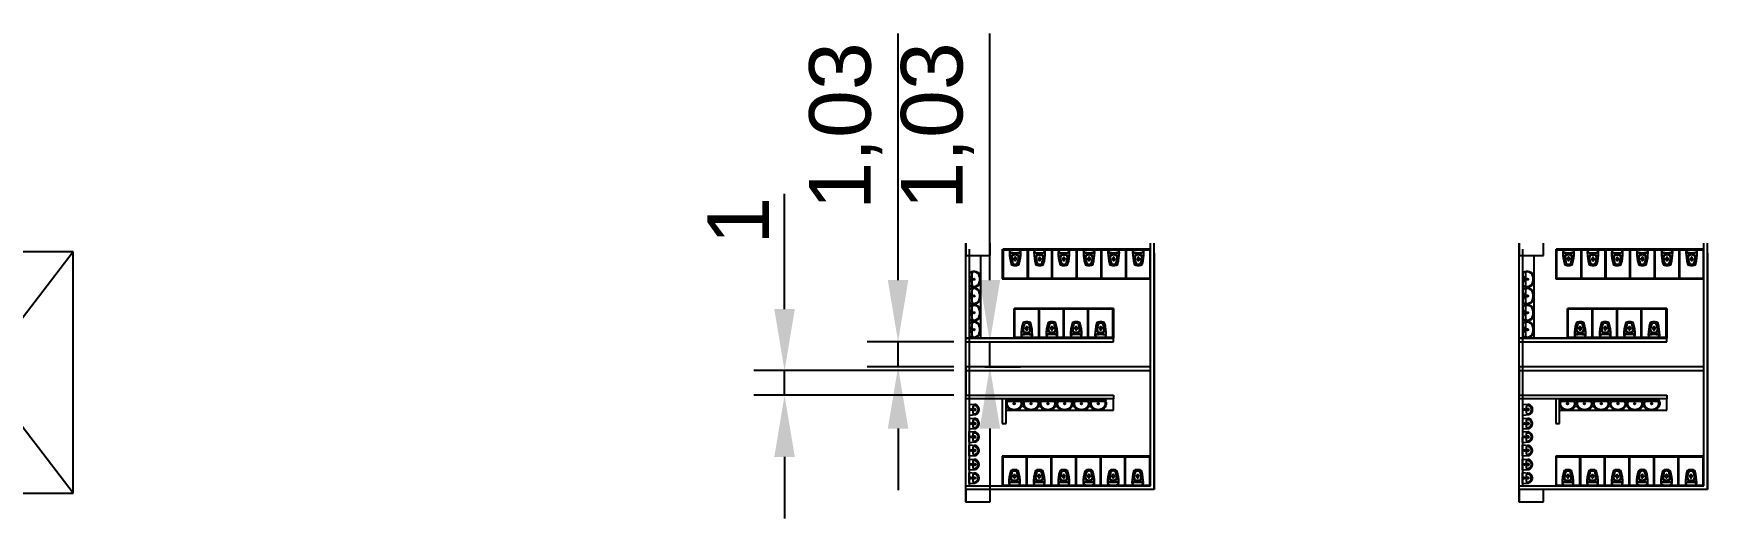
# Model space of a CAD drawing. Header units: millimetres. Extents: x 332 to 5606, y 276 to 1426.
# Drawn here: x 1228 to 1295.9, y 693.4 to 713.1 of the extents above; entities that cross this region are included whole.
import ezdxf

# ---------------------------------------------------------------- set-up
doc = ezdxf.new("R2010")
doc.units = ezdxf.units.MM
doc.styles.get("Standard").update_dxf_attribs({"font": 'arial.ttf'})
doc.dimstyles.new('ISO-25', dxfattribs={"dimtxt": 2.5, "dimasz": 2.5, "dimexe": 1.25, "dimexo": 0.625, "dimtad": 1, "dimtxsty": 'Standard', "dimcen": 2.5, "dimadec": 0, "dimazin": 0, "dimtfac": 1, "dimtmove": 0, "dimatfit": 3, "dimfxl": 1, "dimarcsym": 0})

# ---------------------------------------------------------------- blocks, each defined once
blk = doc.blocks.new('vaso_cx_acoplada_1')
at = {"linetype": 'Continuous'}
for centre in [(-0.111, -0.242), (0.122, -0.242)]:
    blk.add_circle(centre, 0.008, dxfattribs=at)
for centre, radius, start, end in [((-0.115, -0.184), 0.11, 136.53258, 180), ((1.375, -0.195), 1.6, 179.59001, 196.60114), ((0.001, -0.212), 0.215, 171.57167, 179.2851), ((1.375, -0.195), 1.59, 180.52436, 196.19572), ((0.001, -0.212), 0.215, 163.97838, 171.57167), ((-0.204, -0.182), 0.008, 171.57167, 263.63486), ((-0.101, -0.184), 0.11, 136.53258, 164.49464), ((0.005, 1.698), 1.9, 263.63486, 270), ((-0.249, -0.065), 0.07, 321.85553, 326.36654), ((-0.183, -0.109), 0.01, 95.71718, 146.36654), ((0.005, -1.99), 1.9, 90, 95.71718), ((-0.235, -0.065), 0.07, 321.85553, 326.36654), ((-0.16, -0.118), 0.0225, 114.52369, 139.29493), ((-0.081, -0.629), 0.08, 196.60114, 260.40415), ((-0.075, -0.616), 0.08, 196.19572, 260.88992), ((-0.071, -0.363), 0.075, 120.55827, 184.24766), ((0.852, -0.295), 1, 184.24766, 200.25979), ((-0.061, -0.382), 0.075, 116.10896, 182.02894), ((0.664, -0.356), 0.8, 182.02894, 200.9188), ((0.005, -0.493), 0.225, 90, 120.55827), ((0.005, -0.517), 0.225, 90, 116.10896), ((-0.062, -0.632), 0.026, 200.25979, 262.53667), ((-0.059, -0.633), 0.026, 200.9188, 262.88031), ((0.005, -0.117), 0.546, 262.53667, 270), ((0.019, -0.458), 0.0636, 167.77794, 198.82445), ((-0.038, -0.446), 0.00501, 140.01374, 160.52979), ((-0.045, -0.439), 0.00416, 309.47185, 346.49014), ((0.048, -0.453), 0.0893, 163.27766, 172.12192), ((0.022, -0.458), 0.0664, 197.88836, 217.92673), ((0.027, -0.446), 0.0677, 144.04569, 163.27766), ((0.012, -0.466), 0.0536, 217.92673, 242.00627), ((0.014, -0.437), 0.0515, 119.72953, 144.04569), ((0.005, -0.478), 0.0398, 242.00627, 270), ((0.005, -0.422), 0.0347, 90, 119.72953), ((0.005, -1.99), 1.9, 84.28282, 90), ((0.005, 1.698), 1.9, 270, 276.36514), ((0.005, -0.493), 0.225, 59.44173, 90), ((0.005, -0.517), 0.225, 63.89104, 90), ((0.005, -0.422), 0.0347, 60.27047, 90), ((0.005, -0.478), 0.0398, 270, 297.99373), ((0.005, -0.117), 0.546, 270, 277.46333), ((-0.003, -0.437), 0.0515, 35.95431, 60.27047), ((-0.001, -0.466), 0.0536, 297.99373, 322.07327), ((-0.016, -0.446), 0.0677, 16.72234, 35.95431), ((-0.011, -0.458), 0.0664, 322.07327, 342.11164), ((-0.037, -0.453), 0.0893, 7.87808, 16.72234), ((0.056, -0.439), 0.00416, 193.50986, 230.52815), ((-0.008, -0.458), 0.0636, 341.17555, 12.22206), ((0.049, -0.446), 0.00501, 19.47021, 39.98626), ((0.07, -0.633), 0.026, 277.11969, 339.0812), ((0.073, -0.632), 0.026, 277.46333, 339.74021), ((-0.653, -0.356), 0.8, 339.0812, 357.97106), ((-0.841, -0.295), 1, 339.74021, 355.75234), ((0.086, -0.616), 0.08, 279.11008, 343.80428), ((0.071, -0.382), 0.075, 357.97106, 63.89104), ((0.092, -0.629), 0.08, 279.59585, 343.39886), ((0.082, -0.363), 0.075, 355.75234, 59.44173), ((-1.364, -0.195), 1.59, 343.80428, 359.47564), ((-1.364, -0.195), 1.6, 343.39886, 0.40999), ((0.171, -0.118), 0.0225, 40.70507, 65.47631), ((0.246, -0.065), 0.07, 213.63346, 218.14447), ((0.111, -0.184), 0.11, 15.50536, 43.46742), ((0.194, -0.109), 0.01, 33.63346, 84.28282), ((0.26, -0.065), 0.07, 213.63346, 218.14447), ((0.125, -0.184), 0.11, 0, 43.46742), ((0.215, -0.182), 0.008, 276.36514, 8.42833), ((0.01, -0.212), 0.215, 8.42833, 16.02162), ((0.01, -0.212), 0.215, 0.7149, 8.42833), ((0.005, -0.117), 0.6, 260.40415, 270), ((0.005, -0.117), 0.586, 260.88992, 270), ((0.005, -0.117), 0.586, 270, 279.11008), ((0.005, -0.117), 0.6, 270, 279.59585)]:
    blk.add_arc(centre, radius, start, end, dxfattribs=at)
blk = doc.blocks.new('mictorio')
for p, q in [((-0.214, 0), (0.214, 0)), ((-0.221, -0.008), (-0.203, -0.242)), ((-0.171, -0.19), (-0.165, -0.236)), ((-0.143, -0.157), (0.143, -0.157)), ((0.171, -0.19), (0.165, -0.236)), ((0.221, -0.008), (0.203, -0.242))]:
    blk.add_line(p, q)
for centre, radius in [((-0.028, -0.196), 0.0107), ((-0.028, -0.227), 0.0107), ((0, -0.072), 0.0286), ((0, -0.072), 0.0143), ((0, -0.18), 0.0107), ((0, -0.243), 0.0107), ((0.028, -0.196), 0.0107), ((0.028, -0.227), 0.0107)]:
    blk.add_circle(centre, radius)
for centre, radius, start, end in [((-0.214, -0.007), 0.00716, 90, 184.572), ((0.214, -0.007), 0.00716, 355.428, 90), ((-0.13, -0.229), 0.0737, 108.63175, 194.85038), ((0, -0.192), 0.209, 195.65293, 344.34707), ((-0.143, -0.186), 0.0286, 90, 187.76517), ((0, -0.181), 0.174, 198.68934, 341.31066), ((0.143, -0.186), 0.0286, 352.23483, 90), ((0.13, -0.229), 0.0737, 345.14962, 71.36825)]:
    blk.add_arc(centre, radius, start, end)
blk = doc.blocks.new('lavatorio_66x45')
blk.add_lwpolyline([(-0.285, -0.029, -0.247757), (-0.23, 0), (0, 0), (0.23, 0, -0.247757), (0.285, -0.029, -0.523187), (0.129, -0.437, -0.064231), (0, -0.454, -0.064231), (-0.129, -0.437, -0.523187)], format="xyb", close=True)
for points in [[(0.122, -0.408, 0.331039), (0.301, -0.191, 0.428943), (0.221, -0.107), (0, -0.107), (-0.221, -0.107, 0.428943), (-0.301, -0.191, 0.331039), (-0.122, -0.408)], [(-0.284, -0.053, -0.019603), (-0.274, -0.037, -0.247757), (-0.23, -0.013), (0.23, -0.013, -0.247757), (0.274, -0.037, -0.019603), (0.284, -0.053, -0.064281)]]:
    blk.add_lwpolyline(points, format="xyb")
for centre, radius in [((-0.074, -0.053), 0.0234), ((0, -0.194), 0.03), ((0, -0.053), 0.0234), ((0.074, -0.053), 0.0234)]:
    blk.add_circle(centre, radius)
for start, end in [(253.49072, 270), (270, 286.50928)]:
    blk.add_arc((0, 0.053), 0.477, start, end)
blk = doc.blocks.new('*D58')
at = {"color": 0, "lineweight": -2, "transparency": 16777216}
for p, q in [((1263.052, 703.111), (1263.052, 713.119)), ((1265.321, 700.611), (1261.802, 700.611)), ((1263.052, 699.586), (1263.052, 700.611)), ((1265.321, 699.586), (1261.802, 699.586)), ((1263.052, 697.086), (1263.052, 694.586))]:
    blk.add_line(p, q, dxfattribs=at)
at = {"color": 0, "transparency": 16777216}
for points in [[(1262.635, 703.111), (1263.468, 703.111), (1263.052, 700.611)], [(1262.635, 697.086), (1263.468, 697.086), (1263.052, 699.586)]]:
    blk.add_solid(points, dxfattribs=at)
at = {"layer": 'Defpoints', "color": 0, "transparency": 16777216}
for p in [(1263.052, 700.611), (1265.946, 700.611), (1265.946, 699.586)]:
    blk.add_point(p, dxfattribs=at)
at = {"color": 0, "transparency": 16777216, "insert": (1260.924, 709.365), "char_height": 2.5, "attachment_point": 5, "rotation": 90}
blk.add_mtext('1,03', dxfattribs=at)
blk = doc.blocks.new('*D59')
at = {"color": 0, "lineweight": -2, "transparency": 16777216}
for p, q in [((1258.443, 701.936), (1258.443, 706.607)), ((1265.321, 699.436), (1257.193, 699.436)), ((1258.443, 698.436), (1258.443, 699.436)), ((1265.321, 698.436), (1257.193, 698.436)), ((1258.443, 695.936), (1258.443, 693.436))]:
    blk.add_line(p, q, dxfattribs=at)
at = {"color": 0, "transparency": 16777216}
for points in [[(1258.026, 701.936), (1258.859, 701.936), (1258.443, 699.436)], [(1258.026, 695.936), (1258.859, 695.936), (1258.443, 698.436)]]:
    blk.add_solid(points, dxfattribs=at)
at = {"layer": 'Defpoints', "color": 0, "transparency": 16777216}
for p in [(1258.443, 699.436), (1265.946, 699.436), (1265.946, 698.436)]:
    blk.add_point(p, dxfattribs=at)
at = {"color": 0, "transparency": 16777216, "insert": (1256.563, 705.521), "char_height": 2.5, "attachment_point": 5, "rotation": 90}
blk.add_mtext('1', dxfattribs=at)
blk = doc.blocks.new('*D60')
at = {"color": 0, "lineweight": -2, "transparency": 16777216}
for p, q in [((1266.778, 703.111), (1266.778, 713.119)), ((1266.571, 700.611), (1268.028, 700.611)), ((1266.778, 699.586), (1266.778, 700.611)), ((1266.571, 699.586), (1268.028, 699.586)), ((1266.778, 697.086), (1266.778, 694.586))]:
    blk.add_line(p, q, dxfattribs=at)
at = {"color": 0, "transparency": 16777216}
for points in [[(1266.362, 703.111), (1267.195, 703.111), (1266.778, 700.611)], [(1266.362, 697.086), (1267.195, 697.086), (1266.778, 699.586)]]:
    blk.add_solid(points, dxfattribs=at)
at = {"layer": 'Defpoints', "color": 0, "transparency": 16777216}
for p in [(1265.946, 700.611), (1266.778, 700.611), (1265.946, 699.586)]:
    blk.add_point(p, dxfattribs=at)
at = {"color": 0, "transparency": 16777216, "insert": (1264.651, 709.365), "char_height": 2.5, "attachment_point": 5, "rotation": 90}
blk.add_mtext('1,03', dxfattribs=at)

msp = doc.modelspace()

# ---------------------------------------------------------------- linework, layer by layer
at = {"color": 3}
for p, q in [((1229.557, 704.261), (1222.057, 704.261)), ((1229.557, 704.261), (1222.057, 694.461)), ((1229.557, 694.461), (1222.057, 704.261)), ((1229.557, 694.461), (1229.557, 704.261)), ((1265.796, 699.436), (1265.796, 704.111)), ((1265.946, 694.762), (1265.946, 704.361)), ((1267.284, 704.361), (1267.284, 703.161)), ((1273.269, 704.331), (1267.284, 704.331)), ((1268.299, 704.361), (1267.299, 704.361)), ((1267.299, 704.361), (1267.299, 703.161)), ((1267.299, 704.361), (1267.299, 703.161)), ((1267.314, 704.361), (1267.314, 703.161)), ((1269.299, 704.361), (1268.299, 704.361)), ((1268.299, 704.361), (1268.299, 703.161)), ((1268.329, 704.361), (1268.329, 703.161)), ((1269.284, 704.361), (1269.284, 703.161)), ((1270.299, 704.361), (1269.299, 704.361)), ((1269.299, 704.361), (1269.299, 703.161)), ((1269.299, 704.361), (1269.299, 703.161)), ((1269.314, 704.361), (1269.314, 703.161)), ((1270.284, 704.361), (1270.284, 703.161)), ((1271.299, 704.361), (1270.299, 704.361)), ((1270.299, 704.361), (1270.299, 703.161)), ((1270.299, 704.361), (1270.299, 703.161)), ((1270.314, 704.361), (1270.314, 703.161)), ((1271.284, 704.361), (1271.284, 703.161)), ((1272.299, 704.361), (1271.299, 704.361)), ((1271.299, 704.361), (1271.299, 703.161)), ((1271.299, 704.361), (1271.299, 703.161)), ((1271.314, 704.361), (1271.314, 703.161)), ((1272.284, 704.361), (1272.284, 703.161)), ((1272.299, 704.361), (1272.299, 703.161)), ((1273.299, 704.361), (1272.299, 704.361)), ((1272.314, 704.361), (1272.314, 703.161)), ((1273.269, 704.361), (1273.269, 703.161)), ((1273.299, 703.161), (1273.299, 704.361)), ((1288.261, 699.436), (1288.261, 704.111)), ((1288.411, 694.762), (1288.411, 704.361)), ((1289.749, 704.361), (1289.749, 703.161)), ((1295.734, 704.331), (1289.749, 704.331)), ((1290.764, 704.361), (1289.764, 704.361)), ((1289.764, 704.361), (1289.764, 703.161)), ((1289.764, 704.361), (1289.764, 703.161)), ((1289.779, 704.361), (1289.779, 703.161)), ((1291.764, 704.361), (1290.764, 704.361)), ((1290.764, 704.361), (1290.764, 703.161)), ((1290.794, 704.361), (1290.794, 703.161)), ((1291.749, 704.361), (1291.749, 703.161)), ((1292.764, 704.361), (1291.764, 704.361)), ((1291.764, 704.361), (1291.764, 703.161)), ((1291.764, 704.361), (1291.764, 703.161)), ((1291.779, 704.361), (1291.779, 703.161)), ((1292.749, 704.361), (1292.749, 703.161)), ((1293.764, 704.361), (1292.764, 704.361)), ((1292.764, 704.361), (1292.764, 703.161)), ((1292.764, 704.361), (1292.764, 703.161)), ((1292.779, 704.361), (1292.779, 703.161)), ((1293.749, 704.361), (1293.749, 703.161)), ((1294.764, 704.361), (1293.764, 704.361)), ((1293.764, 704.361), (1293.764, 703.161)), ((1293.764, 704.361), (1293.764, 703.161)), ((1293.779, 704.361), (1293.779, 703.161)), ((1294.749, 704.361), (1294.749, 703.161)), ((1294.764, 704.361), (1294.764, 703.161)), ((1295.764, 704.361), (1294.764, 704.361)), ((1294.779, 704.361), (1294.779, 703.161)), ((1295.734, 704.361), (1295.734, 703.161)), ((1295.764, 703.161), (1295.764, 704.361)), ((1267.284, 703.191), (1273.299, 703.191)), ((1267.284, 703.161), (1267.299, 703.161)), ((1267.299, 703.161), (1268.299, 703.161)), ((1268.299, 703.161), (1268.299, 703.191)), ((1268.299, 703.161), (1269.299, 703.161)), ((1269.299, 703.161), (1270.299, 703.161)), ((1270.299, 703.161), (1271.299, 703.161)), ((1271.299, 703.161), (1272.299, 703.161)), ((1272.299, 703.161), (1273.299, 703.161)), ((1289.749, 703.191), (1295.764, 703.191)), ((1289.749, 703.161), (1289.764, 703.161)), ((1289.764, 703.161), (1290.764, 703.161)), ((1290.764, 703.161), (1290.764, 703.191)), ((1290.764, 703.161), (1291.764, 703.161)), ((1291.764, 703.161), (1292.764, 703.161)), ((1292.764, 703.161), (1293.764, 703.161)), ((1293.764, 703.161), (1294.764, 703.161)), ((1294.764, 703.161), (1295.764, 703.161)), ((1267.766, 700.761), (1267.766, 701.961)), ((1267.766, 701.961), (1271.796, 701.961)), ((1271.796, 701.931), (1267.766, 701.931)), ((1267.781, 700.761), (1267.781, 701.961)), ((1268.781, 701.961), (1267.781, 701.961)), ((1267.781, 700.761), (1267.781, 701.961)), ((1267.796, 700.761), (1267.796, 701.961)), ((1268.766, 700.761), (1268.766, 701.961)), ((1268.781, 700.761), (1268.781, 701.961)), ((1269.781, 701.961), (1268.781, 701.961)), ((1268.781, 700.761), (1268.781, 701.961)), ((1268.796, 700.761), (1268.796, 701.961)), ((1269.766, 700.761), (1269.766, 701.961)), ((1269.781, 700.761), (1269.781, 701.961)), ((1270.781, 701.961), (1269.781, 701.961)), ((1269.781, 700.761), (1269.781, 701.961)), ((1269.796, 700.761), (1269.796, 701.961)), ((1270.751, 700.761), (1270.751, 701.961)), ((1270.781, 700.761), (1270.781, 701.961)), ((1271.781, 701.961), (1270.781, 701.961)), ((1270.781, 701.961), (1270.781, 701.931)), ((1271.766, 700.761), (1271.766, 701.961)), ((1271.781, 700.761), (1271.781, 701.961)), ((1271.781, 700.761), (1271.781, 701.961)), ((1271.796, 701.961), (1271.781, 701.961)), ((1271.796, 700.761), (1271.796, 701.961)), ((1271.796, 701.961), (1271.796, 700.761)), ((1290.231, 700.761), (1290.231, 701.961)), ((1290.231, 701.961), (1294.261, 701.961)), ((1294.261, 701.931), (1290.231, 701.931)), ((1290.246, 700.761), (1290.246, 701.961)), ((1291.246, 701.961), (1290.246, 701.961)), ((1290.246, 700.761), (1290.246, 701.961)), ((1290.261, 700.761), (1290.261, 701.961)), ((1291.231, 700.761), (1291.231, 701.961)), ((1291.246, 700.761), (1291.246, 701.961)), ((1292.246, 701.961), (1291.246, 701.961)), ((1291.246, 700.761), (1291.246, 701.961)), ((1291.261, 700.761), (1291.261, 701.961)), ((1292.231, 700.761), (1292.231, 701.961)), ((1292.246, 700.761), (1292.246, 701.961)), ((1293.246, 701.961), (1292.246, 701.961)), ((1292.246, 700.761), (1292.246, 701.961)), ((1292.261, 700.761), (1292.261, 701.961)), ((1293.216, 700.761), (1293.216, 701.961)), ((1293.246, 700.761), (1293.246, 701.961)), ((1294.246, 701.961), (1293.246, 701.961)), ((1293.246, 701.961), (1293.246, 701.931)), ((1294.231, 700.761), (1294.231, 701.961)), ((1294.246, 700.761), (1294.246, 701.961)), ((1294.246, 700.761), (1294.246, 701.961)), ((1294.261, 701.961), (1294.246, 701.961)), ((1294.261, 700.761), (1294.261, 701.961)), ((1294.261, 701.961), (1294.261, 700.761)), ((1271.796, 700.761), (1265.796, 700.761)), ((1265.796, 700.761), (1265.796, 700.761)), ((1265.796, 700.761), (1266.781, 700.761)), ((1266.781, 700.761), (1266.766, 700.761)), ((1266.781, 700.761), (1267.781, 700.761)), ((1266.781, 700.761), (1266.796, 700.761)), ((1267.766, 700.791), (1271.796, 700.791)), ((1267.781, 700.761), (1268.781, 700.761)), ((1268.781, 700.761), (1269.781, 700.761)), ((1269.781, 700.761), (1270.781, 700.761)), ((1270.781, 700.761), (1270.751, 700.761)), ((1270.781, 700.761), (1271.781, 700.761)), ((1271.781, 700.761), (1271.796, 700.761)), ((1271.796, 700.611), (1271.796, 700.761)), ((1294.261, 700.761), (1288.261, 700.761)), ((1288.261, 700.761), (1288.261, 700.761)), ((1288.261, 700.761), (1289.246, 700.761)), ((1289.246, 700.761), (1289.231, 700.761)), ((1289.246, 700.761), (1290.246, 700.761)), ((1289.246, 700.761), (1289.261, 700.761)), ((1290.231, 700.791), (1294.261, 700.791)), ((1290.246, 700.761), (1291.246, 700.761)), ((1291.246, 700.761), (1292.246, 700.761)), ((1292.246, 700.761), (1293.246, 700.761)), ((1293.246, 700.761), (1293.216, 700.761)), ((1293.246, 700.761), (1294.246, 700.761)), ((1294.246, 700.761), (1294.261, 700.761)), ((1294.261, 700.611), (1294.261, 700.761)), ((1265.796, 699.611), (1265.796, 700.611)), ((1265.796, 700.611), (1271.796, 700.611)), ((1288.261, 699.611), (1288.261, 700.611)), ((1288.261, 700.611), (1294.261, 700.611)), ((1273.299, 699.586), (1265.796, 699.586)), ((1265.796, 699.586), (1265.796, 699.436)), ((1265.796, 694.761), (1265.796, 699.436)), ((1265.796, 699.436), (1273.299, 699.436)), ((1265.796, 699.436), (1265.796, 698.436)), ((1273.299, 699.436), (1273.299, 699.586)), ((1295.764, 699.586), (1288.261, 699.586)), ((1288.261, 699.586), (1288.261, 699.436)), ((1288.261, 694.761), (1288.261, 699.436)), ((1288.261, 699.436), (1295.764, 699.436)), ((1288.261, 699.436), (1288.261, 698.436)), ((1295.764, 699.436), (1295.764, 699.586)), ((1265.796, 698.436), (1271.796, 698.436)), ((1271.796, 698.286), (1265.796, 698.286)), ((1267.284, 698.286), (1267.284, 697.286)), ((1267.434, 697.286), (1267.434, 698.286)), ((1271.796, 698.436), (1271.796, 698.286)), ((1288.261, 698.436), (1294.261, 698.436)), ((1294.261, 698.286), (1288.261, 698.286)), ((1289.749, 698.286), (1289.749, 697.286)), ((1289.899, 697.286), (1289.899, 698.286)), ((1294.261, 698.436), (1294.261, 698.286)), ((1267.284, 697.286), (1267.434, 697.286)), ((1289.749, 697.286), (1289.899, 697.286)), ((1268.284, 695.961), (1267.284, 695.961)), ((1267.284, 695.961), (1267.284, 694.761)), ((1267.314, 694.761), (1267.314, 695.961)), ((1268.269, 694.761), (1268.269, 695.961)), ((1268.284, 694.761), (1268.284, 695.961)), ((1269.284, 695.961), (1268.284, 695.961)), ((1268.299, 694.761), (1268.299, 695.961)), ((1269.269, 694.761), (1269.269, 695.961)), ((1269.284, 694.761), (1269.284, 695.961)), ((1270.284, 695.961), (1269.284, 695.961)), ((1269.284, 694.761), (1269.284, 695.961)), ((1269.299, 694.761), (1269.299, 695.961)), ((1270.269, 694.761), (1270.269, 695.961)), ((1270.284, 694.761), (1270.284, 695.961)), ((1271.284, 695.961), (1270.284, 695.961)), ((1270.284, 694.761), (1270.284, 695.961)), ((1270.299, 694.761), (1270.299, 695.961)), ((1271.269, 694.761), (1271.269, 695.961)), ((1271.284, 694.761), (1271.284, 695.961)), ((1272.284, 695.961), (1271.284, 695.961)), ((1271.284, 694.761), (1271.284, 695.961)), ((1271.299, 694.761), (1271.299, 695.961)), ((1272.254, 694.761), (1272.254, 695.961)), ((1272.284, 694.761), (1272.284, 695.961)), ((1273.284, 695.961), (1272.284, 695.961)), ((1272.284, 695.961), (1272.284, 695.931)), ((1273.269, 694.761), (1273.269, 695.961)), ((1273.284, 694.761), (1273.284, 695.961)), ((1273.284, 694.761), (1273.284, 695.961)), ((1273.299, 695.961), (1273.284, 695.961)), ((1273.299, 694.761), (1273.299, 695.961)), ((1290.749, 695.961), (1289.749, 695.961)), ((1289.749, 695.961), (1289.749, 694.761)), ((1289.779, 694.761), (1289.779, 695.961)), ((1290.734, 694.761), (1290.734, 695.961)), ((1290.749, 694.761), (1290.749, 695.961)), ((1291.749, 695.961), (1290.749, 695.961)), ((1290.764, 694.761), (1290.764, 695.961)), ((1291.734, 694.761), (1291.734, 695.961)), ((1291.749, 694.761), (1291.749, 695.961)), ((1292.749, 695.961), (1291.749, 695.961)), ((1291.749, 694.761), (1291.749, 695.961)), ((1291.764, 694.761), (1291.764, 695.961)), ((1292.734, 694.761), (1292.734, 695.961)), ((1292.749, 694.761), (1292.749, 695.961)), ((1293.749, 695.961), (1292.749, 695.961)), ((1292.749, 694.761), (1292.749, 695.961)), ((1292.764, 694.761), (1292.764, 695.961)), ((1293.734, 694.761), (1293.734, 695.961)), ((1293.749, 694.761), (1293.749, 695.961)), ((1294.749, 695.961), (1293.749, 695.961)), ((1293.749, 694.761), (1293.749, 695.961)), ((1293.764, 694.761), (1293.764, 695.961)), ((1294.719, 694.761), (1294.719, 695.961)), ((1294.749, 694.761), (1294.749, 695.961)), ((1295.749, 695.961), (1294.749, 695.961)), ((1294.749, 695.961), (1294.749, 695.931)), ((1295.734, 694.761), (1295.734, 695.961)), ((1295.749, 694.761), (1295.749, 695.961)), ((1295.749, 694.761), (1295.749, 695.961)), ((1295.764, 695.961), (1295.749, 695.961)), ((1295.764, 694.761), (1295.764, 695.961)), ((1273.299, 695.931), (1267.284, 695.931)), ((1295.764, 695.931), (1289.749, 695.931)), ((1265.796, 694.761), (1265.946, 694.762)), ((1267.284, 694.761), (1268.284, 694.761)), ((1267.284, 694.761), (1268.284, 694.761)), ((1267.284, 694.761), (1267.314, 694.761)), ((1267.314, 694.791), (1273.299, 694.791)), ((1268.284, 694.761), (1268.269, 694.761)), ((1268.284, 694.761), (1269.284, 694.761)), ((1268.284, 694.761), (1268.299, 694.761)), ((1269.284, 694.761), (1270.284, 694.761)), ((1270.284, 694.761), (1271.284, 694.761)), ((1271.284, 694.761), (1272.284, 694.761)), ((1272.284, 694.761), (1272.254, 694.761)), ((1272.284, 694.761), (1273.284, 694.761)), ((1273.284, 694.761), (1273.299, 694.761)), ((1288.261, 694.761), (1288.411, 694.762)), ((1289.749, 694.761), (1290.749, 694.761)), ((1289.749, 694.761), (1290.749, 694.761)), ((1289.749, 694.761), (1289.779, 694.761)), ((1289.779, 694.791), (1295.764, 694.791)), ((1290.749, 694.761), (1290.734, 694.761)), ((1290.749, 694.761), (1291.749, 694.761)), ((1290.749, 694.761), (1290.764, 694.761)), ((1291.749, 694.761), (1292.749, 694.761)), ((1292.749, 694.761), (1293.749, 694.761)), ((1293.749, 694.761), (1294.749, 694.761)), ((1294.749, 694.761), (1294.719, 694.761)), ((1294.749, 694.761), (1295.749, 694.761)), ((1295.749, 694.761), (1295.764, 694.761)), ((1222.057, 694.461), (1229.557, 694.461))]:
    msp.add_line(p, q, dxfattribs=at)
for p, q in [((1265.796, 704.611), (1265.796, 704.111)), ((1265.796, 704.611), (1265.796, 704.111)), ((1265.796, 704.111), (1266.796, 704.111)), ((1265.796, 704.111), (1266.796, 704.111)), ((1266.796, 704.111), (1266.796, 704.611)), ((1266.796, 704.111), (1266.796, 704.611)), ((1273.449, 694.611), (1273.449, 704.611)), ((1273.449, 704.211), (1273.449, 703.811)), ((1288.261, 704.611), (1288.261, 704.111)), ((1288.261, 704.611), (1288.261, 704.111)), ((1288.261, 704.111), (1289.261, 704.111)), ((1288.261, 704.111), (1289.261, 704.111)), ((1289.261, 704.111), (1289.261, 704.611)), ((1289.261, 704.111), (1289.261, 704.611)), ((1295.914, 694.611), (1295.914, 704.611)), ((1295.914, 704.211), (1295.914, 703.811)), ((1273.449, 703.811), (1273.449, 703.411)), ((1295.914, 703.811), (1295.914, 703.411)), ((1273.449, 703.011), (1273.449, 702.611)), ((1295.914, 703.011), (1295.914, 702.611)), ((1273.449, 702.211), (1273.449, 701.811)), ((1295.914, 702.211), (1295.914, 701.811)), ((1273.449, 701.411), (1273.449, 701.011)), ((1295.914, 701.411), (1295.914, 701.011)), ((1273.449, 700.611), (1273.449, 700.211)), ((1295.914, 700.611), (1295.914, 700.211)), ((1273.449, 699.811), (1273.449, 699.411)), ((1295.914, 699.811), (1295.914, 699.411)), ((1273.449, 699.011), (1273.449, 698.611)), ((1295.914, 699.011), (1295.914, 698.611)), ((1273.449, 698.211), (1273.449, 697.811)), ((1295.914, 698.211), (1295.914, 697.811)), ((1273.449, 697.411), (1273.449, 697.011)), ((1295.914, 697.411), (1295.914, 697.011)), ((1273.449, 696.611), (1273.449, 696.211)), ((1295.914, 696.611), (1295.914, 696.211)), ((1273.449, 695.811), (1273.449, 695.411)), ((1295.914, 695.811), (1295.914, 695.411)), ((1266.789, 694.611), (1265.789, 694.611)), ((1265.789, 694.611), (1265.789, 694.111)), ((1266.796, 694.611), (1265.796, 694.611)), ((1265.796, 694.611), (1265.796, 694.111)), ((1266.789, 694.111), (1266.789, 694.611)), ((1266.796, 694.111), (1266.796, 694.611)), ((1273.449, 695.011), (1273.449, 694.611)), ((1289.254, 694.611), (1288.254, 694.611)), ((1288.254, 694.611), (1288.254, 694.111)), ((1289.261, 694.611), (1288.261, 694.611)), ((1288.261, 694.611), (1288.261, 694.111)), ((1289.254, 694.111), (1289.254, 694.611)), ((1289.261, 694.111), (1289.261, 694.611)), ((1295.914, 695.011), (1295.914, 694.611)), ((1265.789, 694.111), (1266.789, 694.111)), ((1265.796, 694.111), (1266.796, 694.111)), ((1288.254, 694.111), (1289.254, 694.111)), ((1288.261, 694.111), (1289.261, 694.111))]:
    msp.add_line(p, q)
at = {"color": 1}
for p, q in [((1265.796, 694.611), (1265.796, 704.611)), ((1273.299, 694.761), (1273.299, 704.611)), ((1288.261, 694.611), (1288.261, 704.611)), ((1295.764, 694.761), (1295.764, 704.611)), ((1273.449, 703.911), (1273.449, 694.611)), ((1295.914, 703.911), (1295.914, 694.611)), ((1265.796, 694.761), (1273.299, 694.761)), ((1273.449, 694.611), (1265.796, 694.611)), ((1273.449, 694.611), (1268.299, 694.611)), ((1288.261, 694.761), (1295.764, 694.761)), ((1295.914, 694.611), (1288.261, 694.611)), ((1295.914, 694.611), (1290.764, 694.611))]:
    msp.add_line(p, q, dxfattribs=at)
at = {"color": 7, "true_color": 0xffffff}
for p, q in [((1266.396, 704.111), (1266.396, 700.761)), ((1288.861, 704.111), (1288.861, 700.761)), ((1271.796, 697.835), (1271.796, 698.286)), ((1294.261, 697.835), (1294.261, 698.286)), ((1267.434, 697.835), (1271.796, 697.835)), ((1289.899, 697.835), (1294.261, 697.835))]:
    msp.add_line(p, q, dxfattribs=at)

# ---------------------------------------------------------------- block references
at = {"color": 3}
for name, p in [('vaso_cx_acoplada_1', (1267.799, 704.425)), ('vaso_cx_acoplada_1', (1268.793, 704.42)), ('vaso_cx_acoplada_1', (1269.779, 704.42)), ('vaso_cx_acoplada_1', (1270.799, 704.425)), ('vaso_cx_acoplada_1', (1271.799, 704.425)), ('vaso_cx_acoplada_1', (1272.799, 704.425)), ('vaso_cx_acoplada_1', (1290.264, 704.425)), ('vaso_cx_acoplada_1', (1291.258, 704.42)), ('vaso_cx_acoplada_1', (1292.243, 704.42)), ('vaso_cx_acoplada_1', (1293.264, 704.425)), ('vaso_cx_acoplada_1', (1294.264, 704.425)), ('vaso_cx_acoplada_1', (1295.264, 704.425)), ('lavatorio_66x45', (1267.765, 698.289)), ('lavatorio_66x45', (1268.452, 698.289)), ('lavatorio_66x45', (1269.133, 698.289)), ('lavatorio_66x45', (1269.814, 698.289)), ('lavatorio_66x45', (1270.495, 698.289)), ('lavatorio_66x45', (1271.177, 698.289)), ('lavatorio_66x45', (1290.23, 698.289)), ('lavatorio_66x45', (1290.917, 698.289)), ('lavatorio_66x45', (1291.597, 698.289)), ('lavatorio_66x45', (1292.279, 698.289)), ('lavatorio_66x45', (1292.96, 698.289)), ('lavatorio_66x45', (1293.642, 698.289))]:
    msp.add_blockref(name, p, dxfattribs=at)
for name, p, rotation in [('lavatorio_66x45', (1265.946, 703.148), 90), ('lavatorio_66x45', (1288.411, 703.148), 90), ('lavatorio_66x45', (1265.946, 702.467), 90), ('lavatorio_66x45', (1288.411, 702.467), 90), ('lavatorio_66x45', (1265.946, 701.786), 90), ('lavatorio_66x45', (1288.411, 701.786), 90), ('lavatorio_66x45', (1265.946, 701.099), 90), ('vaso_cx_acoplada_1', (1268.281, 700.697), 179.999999999994), ('vaso_cx_acoplada_1', (1269.301, 700.701), 179.999999999994), ('vaso_cx_acoplada_1', (1270.287, 700.701), 179.999999999994), ('vaso_cx_acoplada_1', (1271.281, 700.697), 179.999999999994), ('lavatorio_66x45', (1288.411, 701.099), 90), ('vaso_cx_acoplada_1', (1290.746, 700.697), 179.999999999994), ('vaso_cx_acoplada_1', (1291.766, 700.701), 179.999999999994), ('vaso_cx_acoplada_1', (1292.751, 700.701), 179.999999999994), ('vaso_cx_acoplada_1', (1293.746, 700.697), 179.999999999994), ('mictorio', (1265.947, 697.856), 89.8356227676094), ('mictorio', (1288.412, 697.856), 89.8356227676094), ('mictorio', (1265.946, 697.29), 89.8356227676094), ('mictorio', (1288.41, 697.29), 89.8356227676094), ('mictorio', (1265.944, 696.747), 89.8356227676094), ('mictorio', (1288.409, 696.747), 89.8356227676094), ('mictorio', (1265.943, 696.199), 89.8356227676094), ('mictorio', (1288.407, 696.199), 89.8356227676094), ('mictorio', (1265.94, 695.079), 89.8356227676094), ('mictorio', (1265.941, 695.629), 89.8356227676094), ('vaso_cx_acoplada_1', (1267.784, 694.697), 179.999999999994), ('vaso_cx_acoplada_1', (1268.784, 694.697), 179.999999999994), ('vaso_cx_acoplada_1', (1269.784, 694.697), 179.999999999994), ('vaso_cx_acoplada_1', (1270.804, 694.701), 179.999999999994), ('vaso_cx_acoplada_1', (1271.789, 694.701), 179.999999999994), ('vaso_cx_acoplada_1', (1272.784, 694.697), 179.999999999994), ('mictorio', (1288.404, 695.079), 89.8356227676094), ('mictorio', (1288.406, 695.629), 89.8356227676094), ('vaso_cx_acoplada_1', (1290.249, 694.697), 179.999999999994), ('vaso_cx_acoplada_1', (1291.249, 694.697), 179.999999999994), ('vaso_cx_acoplada_1', (1292.249, 694.697), 179.999999999994), ('vaso_cx_acoplada_1', (1293.269, 694.701), 179.999999999994), ('vaso_cx_acoplada_1', (1294.254, 694.701), 179.999999999994), ('vaso_cx_acoplada_1', (1295.249, 694.697), 179.999999999994)]:
    msp.add_blockref(name, p, dxfattribs=dict(at, rotation=rotation))

# ---------------------------------------------------------------- dimensions: what is measured, and where the dimension line sits
at = {"color": 5}
for base, p1, p2, picture, middle in [((1263.051737546, 700.610849109), (1265.946045423, 699.585849109), (1265.946045423, 700.610849109), '*D58', (1260.924350097, 709.36511241)), ((1266.778447623, 700.610849109), (1265.946045423, 699.585849109), (1265.946045423, 700.610849109), '*D60', (1264.651060175, 709.36511241)), ((1258.443, 699.436), (1265.946, 698.436), (1265.946, 699.436), '*D59', (1256.563, 705.521))]:
    dim = msp.add_linear_dim(base=base, p1=p1, p2=p2, angle=90, dimstyle='ISO-25', dxfattribs=at)
    dim.commit()
    dim.dimension.update_dxf_attribs({"geometry": picture, "text_midpoint": middle})

doc.saveas('drawing.dxf')
